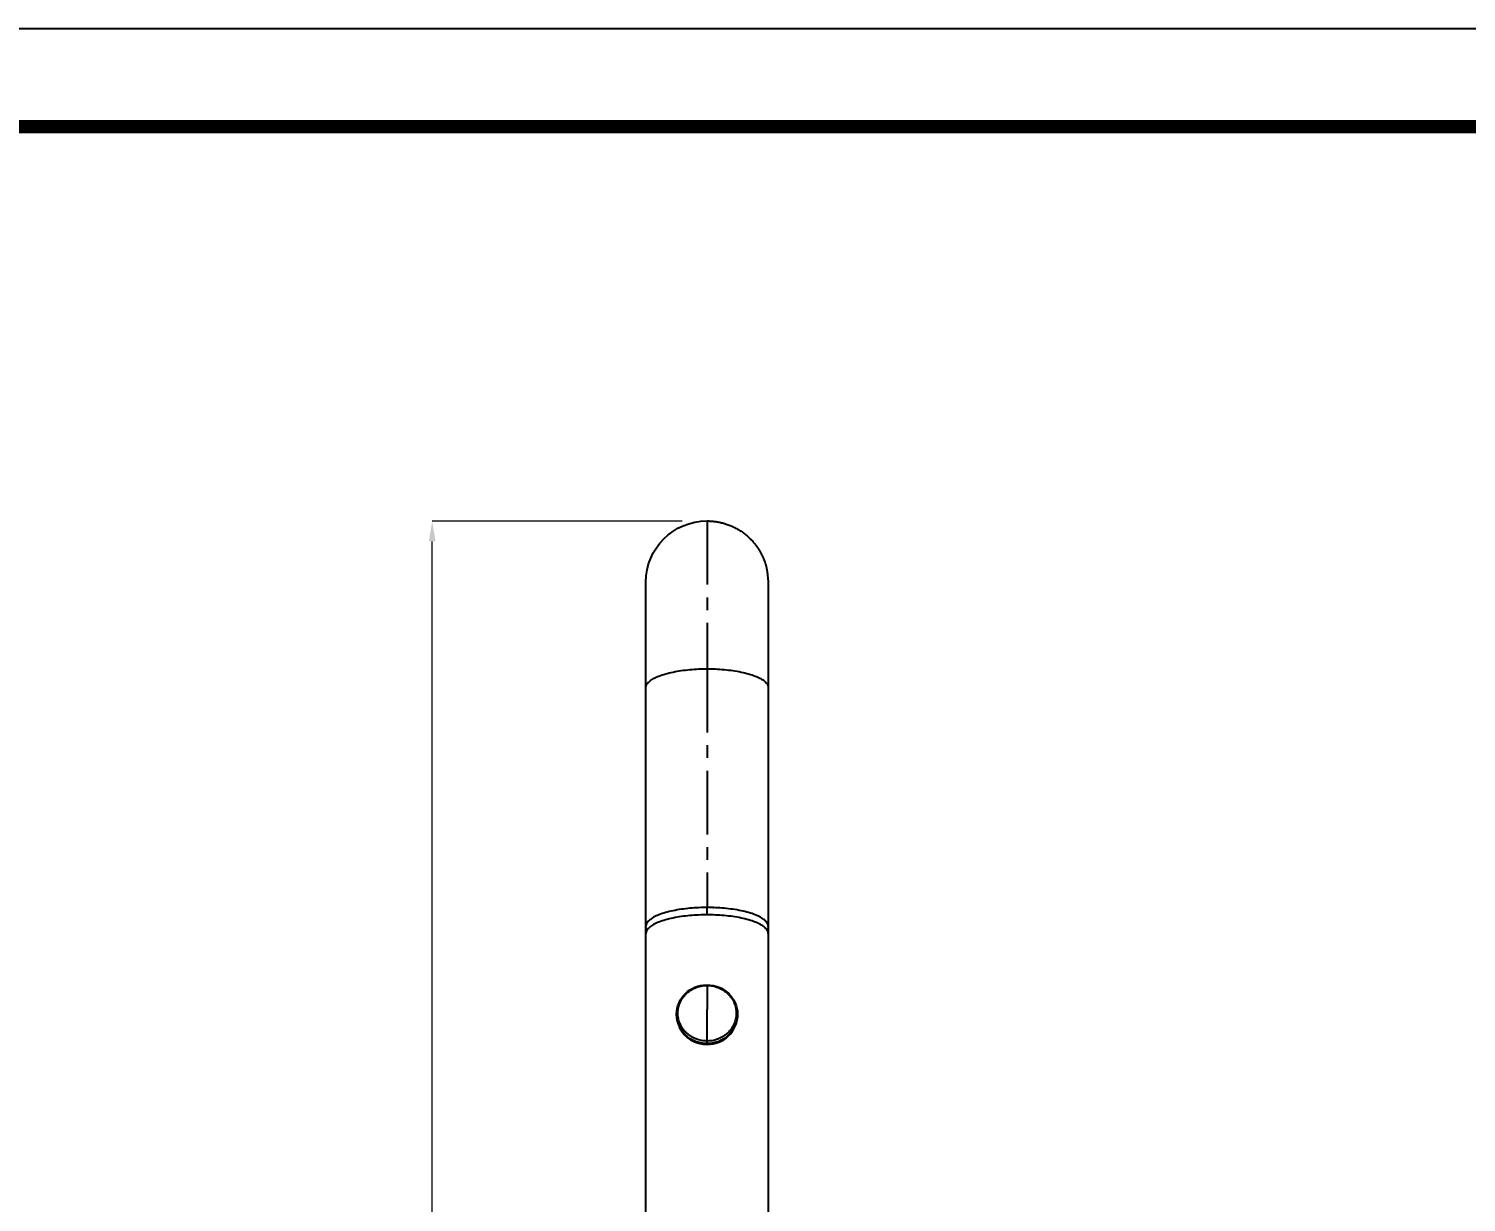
# Model space of a CAD drawing. Extents: x 0 to 1128, y 0 to 827.
# Drawn here: x 564.2 to 846.3, y 596.5 to 826.8 of the extents above; entities that cross this region are included whole.
import ezdxf

# ---------------------------------------------------------------- set-up
doc = ezdxf.new("R2010")
doc.units = 0
doc.header["$LTSCALE"] = 10
doc.header["$MEASUREMENT"] = 0
doc.header["$PDMODE"] = 3
doc.header["$PDSIZE"] = -10
doc.linetypes.add('CENTER', pattern=[2, 1.25, -0.25, 0.25, -0.25])
doc.layers.get('0').update_dxf_attribs({"linetype": 'CONTINUOUS'})
doc.layers.get('DEFPOINTS').update_dxf_attribs({"linetype": 'CONTINUOUS'})
doc.styles.add('Daelim Dimension', font='NanumGothic.ttf')
doc.dimstyles.new('DEFAULT', dxfattribs={"dimscale": 2, "dimtxt": 2, "dimasz": 2, "dimexe": 0, "dimexo": 2, "dimgap": 1, "dimtad": 1, "dimdec": 0, "dimzin": 9, "dimdsep": 46, "dimtxsty": 'Daelim Dimension', "dimcen": 0.5, "dimclrd": 5, "dimclre": 5, "dimclrt": 256, "dimadec": 1, "dimazin": 0, "dimtfac": 1, "dimtdec": 0, "dimtix": 1, "dimtmove": 0, "dimatfit": 3, "dimfxl": 0, "dimtolj": 1, "dimtzin": 1, "dimlwd": 9, "dimlwe": 9, "dimarcsym": 0})

# ---------------------------------------------------------------- blocks, each defined once
blk = doc.blocks.new('*D102')
at = {"color": 5, "lineweight": 9, "ltscale": 0.5}
for p, q in [((692.44, 730.16), (643.37, 730.16)), ((643.37, 364.6), (643.37, 726.16)), ((667.31, 360.6), (643.37, 360.6))]:
    blk.add_line(p, q, dxfattribs=at)
at = {"color": 5, "ltscale": 0.5}
for points in [[(642.71, 726.16), (644.04, 726.16), (643.37, 730.16)], [(642.71, 364.6), (644.04, 364.6), (643.37, 360.6)]]:
    blk.add_solid(points, dxfattribs=at)
at = {"layer": 'DEFPOINTS', "color": 0, "ltscale": 0.5}
for p in [(643.37, 730.16), (696.44, 730.16), (671.31, 360.6)]:
    blk.add_point(p, dxfattribs=at)
at = {"color": 7, "ltscale": 0.5, "insert": (635.92, 545.38), "char_height": 10, "attachment_point": 5, "rotation": 90, "style": 'Daelim Dimension'}
blk.add_mtext('\\A1;370', dxfattribs=at)

msp = doc.modelspace()

# ---------------------------------------------------------------- linework, layer by layer
at = {"color": 1, "linetype": 'CENTER'}
for p, q in [((697.31, 730.19), (697.31, 701.17)), ((697.31, 701.17), (697.31, 654.31))]:
    msp.add_line(p, q, dxfattribs=at)
at = {"ltscale": 0.5}
for p, q in [((685.31, 697.46), (685.31, 718.19)), ((709.31, 718.19), (709.31, 697.46)), ((685.31, 650.6), (685.31, 697.46)), ((709.31, 697.46), (709.31, 650.66)), ((697.31, 652.88), (697.31, 654.31)), ((698.44, 654.2), (698.61, 654.3)), ((685.31, 649.17), (685.31, 650.6)), ((685.31, 587.55), (685.31, 649.17)), ((709.31, 650.6), (709.31, 649.17)), ((709.31, 649.17), (709.31, 587.55)), ((697.19, 639.01), (697.31, 639.01)), ((697.31, 639.01), (697.31, 634.33)), ((697.31, 628.11), (697.31, 634.33)), ((697.31, 627.64), (697.31, 628.11)), ((697.43, 628.11), (697.31, 628.11)), ((697.31, 627.45), (697.31, 627.64))]:
    msp.add_line(p, q, dxfattribs=at)
msp.add_lwpolyline([(0, 0), (1128.4, 0), (1128.4, 826.8), (0, 826.8)], close=True, dxfattribs=at)
at = {"color": 5, "linetype": 'ByBlock', "lineweight": 200, "const_width": 2.6}
msp.add_lwpolyline([(18.14, 35.4), (1110.14, 35.4), (1110.14, 807.6), (18.14, 807.6)], close=True, dxfattribs=at)
at = {"ltscale": 0.5, "extrusion": (0, 0, -1)}
for centre, radius, start, end in [((-697.31, 718.19), 12, 0, 90), ((-686.63, 650.62), 1.32, 326.1238, 358.9938), ((-708, 650.62), 1.31, 180.8929, 212.5662), ((-697.19, 633.23), 5.88, 1.1816, 90.0753), ((-697.43, 633.23), 5.88, 88.8291, 178.7857), ((-697.17, 633.5), 5.86, 268.5991, 358.5269), ((-697.45, 633.5), 5.86, 181.4731, 271.4009)]:
    msp.add_arc(centre, radius, start, end, dxfattribs=at)
at = {"ltscale": 0.5}
for centre, radius, start, end in [((697.45, 633.31), 5.86, 268.5991, 358.5269), ((697.25, 633.48), 6.03, 206.1074, 270.6128)]:
    msp.add_arc(centre, radius, start, end, dxfattribs=at)
for points, weights, degree, knots in [([(697.31, 730.19), (700.45, 730.19), (703.45, 729.02), (705.8, 726.68), (706.96, 725.52), (707.86, 724.13), (708.75, 721.89), (708.97, 721.14), (709.16, 719.83), (709.26, 718.74), (709.31, 718.19)], [0.888884387935, 0.802101651423, 0.758710283167, 0.758710283167, 0.758710283167, 0.758710283167, 0.758710283167, 0.758710283167, 0.758710283167, 0.758710283167, 0.758710283167], 3, [0, 0, 0, 0, 9.668928, 9.668928, 9.668928, 14.902438, 14.902438, 17.379637, 17.379637, 19.127089, 19.127089, 19.127089, 19.127089]), ([(709.31, 649.17), (709.31, 652.88), (697.31, 652.88), (685.31, 652.88), (685.31, 649.17)], [1, 0.707106781187, 1, 0.707106781187, 1], 2, [-37.699112, -37.699112, -37.699112, -18.849556, -18.849556, 0, 0, 0]), ([(697.31, 628.11), (691.64, 628.11), (691.58, 633.51), (691.52, 638.9), (697.19, 639.01)], [1, 0.710688660443, 1, 0.710688660443, 1], 2, [-17.891849, -17.891849, -17.891849, -8.945925, -8.945925, 0, 0, 0]), ([(697.31, 639.01), (702.99, 639.01), (703.04, 633.62), (703.1, 628.22), (697.43, 628.11)], [1, 0.710688660442, 1, 0.710688660442, 1], 2, [-17.891849, -17.891849, -17.891849, -8.945925, -8.945925, 0, 0, 0])]:
    msp.add_rational_spline(points, weights, degree=degree, knots=knots, dxfattribs=at)
for points, weights in [([(685.31, 697.46), (685.31, 701.17), (697.31, 701.17)], [1, 0.707106781186, 1]), ([(697.31, 701.17), (709.31, 701.17), (709.31, 697.46)], [1, 0.707106781186, 1]), ([(697.31, 654.31), (685.31, 654.31), (685.31, 650.6)], [1, 0.707106781187, 1]), ([(709.31, 650.6), (709.31, 654.31), (697.31, 654.31)], [1, 0.707106781187, 1])]:
    msp.add_rational_spline(points, weights, degree=2, dxfattribs=at)

# ---------------------------------------------------------------- dimensions: what is measured, and where the dimension line sits
at = {"color": 5, "ltscale": 0.5}
dim = msp.add_linear_dim(base=(643.37, 730.16), p1=(671.31, 360.6), p2=(696.44, 730.16), angle=90, dimstyle='DEFAULT', override={"dimtxt": 5, "dimclrt": 7}, dxfattribs=at)
dim.commit()
dim.dimension.update_dxf_attribs({"geometry": '*D102', "text_midpoint": (635.92, 545.38)})

doc.saveas('drawing.dxf')
